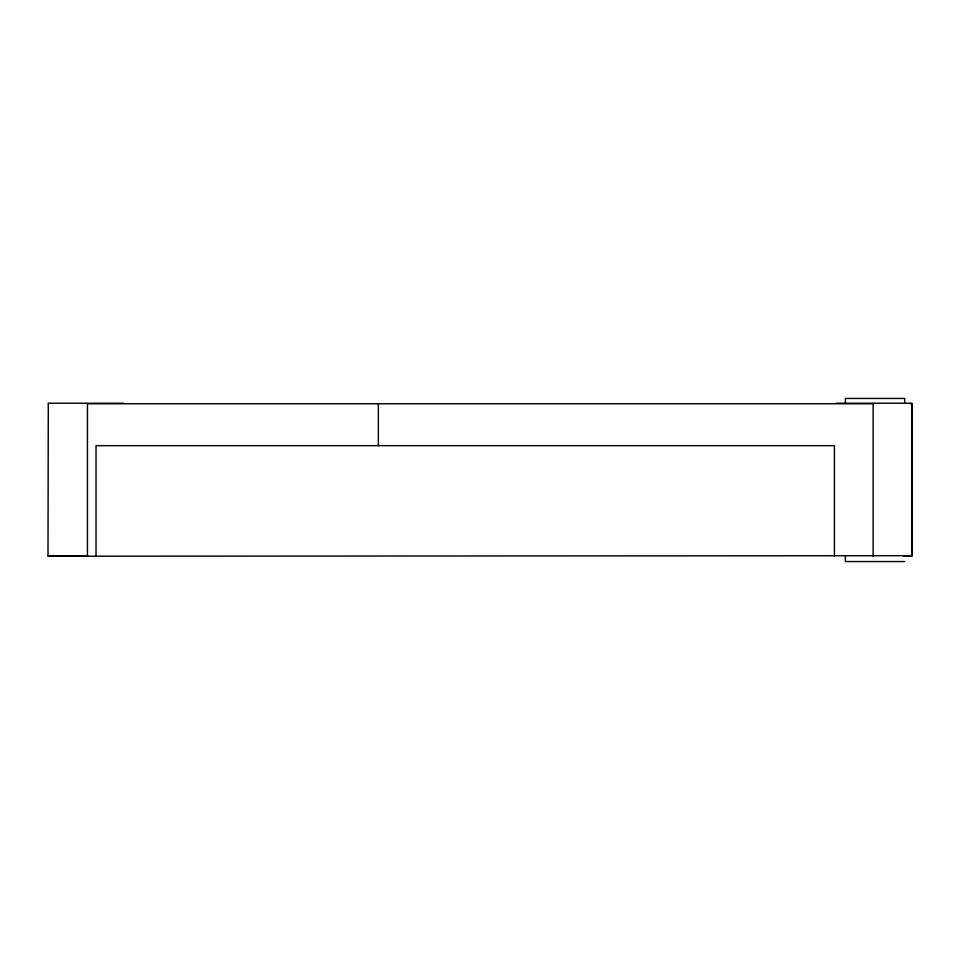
<?xml version="1.0" encoding="UTF-8"?>
<svg xmlns="http://www.w3.org/2000/svg" width="960" height="960" viewBox="0 0 960 960"><rect width="100%" height="100%" fill="white"/><g stroke="black" fill="none" stroke-linecap="round" stroke-linejoin="round"><path stroke-width="1.44" d="M48.3 403.764L48 556.236L911.736 555.696L911.712 403.764M48.132 403.224L123.696 403.224M836.16 403.224L911.724 403.224M910.572 403.764L912 403.764L912 556.236L903.804 556.236M48.12 555.696L87.456 555.696M904.692 561.552L845.4 561.552L845.4 556.236M904.692 403.224L904.692 398.448L845.4 398.448L845.4 403.224M873.132 556.236L873.132 403.764L87.456 403.764L87.456 556.236M834.408 556.236L834.408 445.644L96.036 445.644L96.036 556.236M378.348 403.764L378.348 445.644"/></g></svg>
